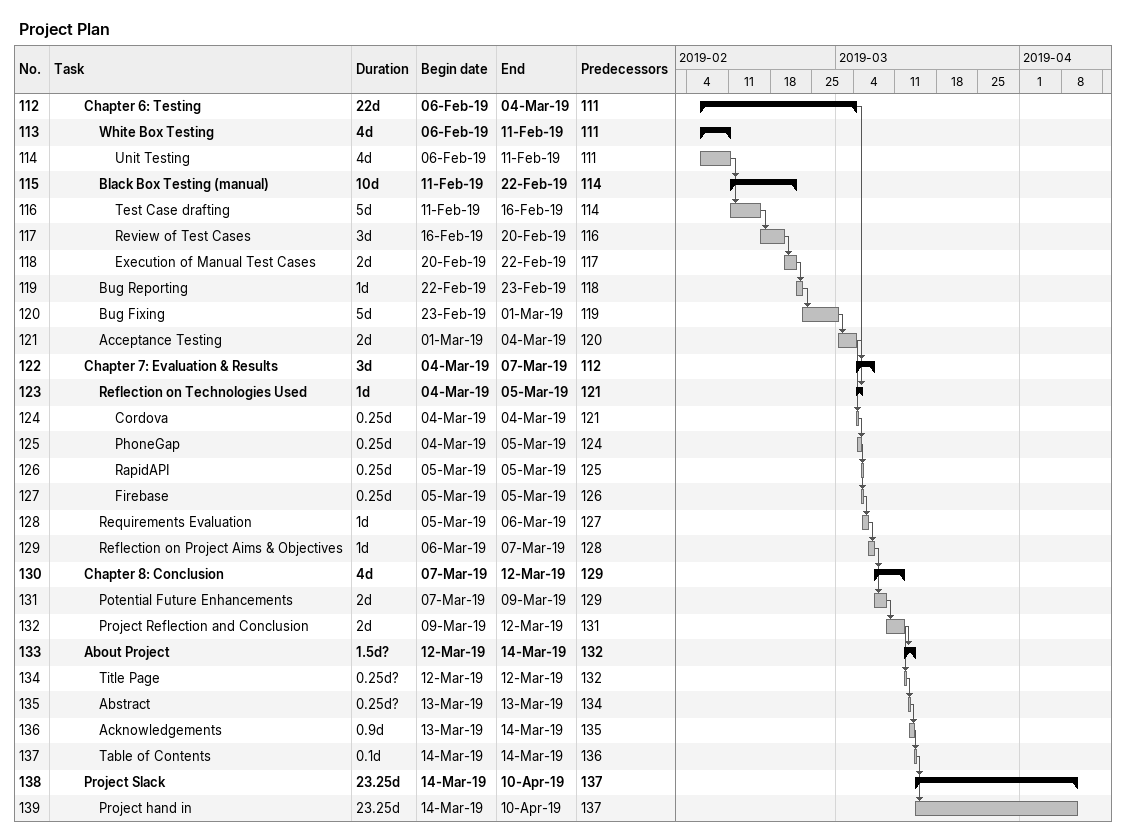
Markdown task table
Project Plan

| ID | Level | Task | Duration | Start | Finish | Predecessors |
|---|---|---|---|---|---|---|
| 112 | 3 | **Chapter 6: Testing** | 22d | 2019-02-06 | 2019-03-04 | 111 |
| 113 | 4 | **White Box Testing** | 4d | 2019-02-06 | 2019-02-11 | 111 |
| 114 | 5 | Unit Testing | 4d | 2019-02-06 | 2019-02-11 | 111 |
| 115 | 4 | **Black Box Testing (manual)** | 10d | 2019-02-11 | 2019-02-22 | 114 |
| 116 | 5 | Test Case drafting | 5d | 2019-02-11 | 2019-02-16 | 114 |
| 117 | 5 | Review of Test Cases | 3d | 2019-02-16 | 2019-02-20 | 116 |
| 118 | 5 | Execution of Manual Test Cases | 2d | 2019-02-20 | 2019-02-22 | 117 |
| 119 | 4 | Bug Reporting | 1d | 2019-02-22 | 2019-02-23 | 118 |
| 120 | 4 | Bug Fixing | 5d | 2019-02-23 | 2019-03-01 | 119 |
| 121 | 4 | Acceptance Testing | 2d | 2019-03-01 | 2019-03-04 | 120 |
| 122 | 3 | **Chapter 7: Evaluation & Results** | 3d | 2019-03-04 | 2019-03-07 | 112 |
| 123 | 4 | **Reflection on Technologies Used** | 1d | 2019-03-04 | 2019-03-05 | 121 |
| 124 | 5 | Cordova | 0.25d | 2019-03-04 | 2019-03-04 | 121 |
| 125 | 5 | PhoneGap | 0.25d | 2019-03-04 | 2019-03-05 | 124 |
| 126 | 5 | RapidAPI | 0.25d | 2019-03-05 | 2019-03-05 | 125 |
| 127 | 5 | Firebase | 0.25d | 2019-03-05 | 2019-03-05 | 126 |
| 128 | 4 | Requirements Evaluation | 1d | 2019-03-05 | 2019-03-06 | 127 |
| 129 | 4 | Reflection on Project Aims & Objectives | 1d | 2019-03-06 | 2019-03-07 | 128 |
| 130 | 3 | **Chapter 8: Conclusion** | 4d | 2019-03-07 | 2019-03-12 | 129 |
| 131 | 4 | Potential Future Enhancements | 2d | 2019-03-07 | 2019-03-09 | 129 |
| 132 | 4 | Project Reflection and Conclusion | 2d | 2019-03-09 | 2019-03-12 | 131 |
| 133 | 3 | **About Project** | 1.5d? | 2019-03-12 | 2019-03-14 | 132 |
| 134 | 4 | Title Page | 0.25d? | 2019-03-12 | 2019-03-12 | 132 |
| 135 | 4 | Abstract | 0.25d? | 2019-03-13 | 2019-03-13 | 134 |
| 136 | 4 | Acknowledgements | 0.9d | 2019-03-13 | 2019-03-14 | 135 |
| 137 | 4 | Table of Contents | 0.1d | 2019-03-14 | 2019-03-14 | 136 |
| 138 | 3 | **Project Slack** | 23.25d | 2019-03-14 | 2019-04-10 | 137 |
| 139 | 4 | Project hand in | 23.25d | 2019-03-14 | 2019-04-10 | 137 |
